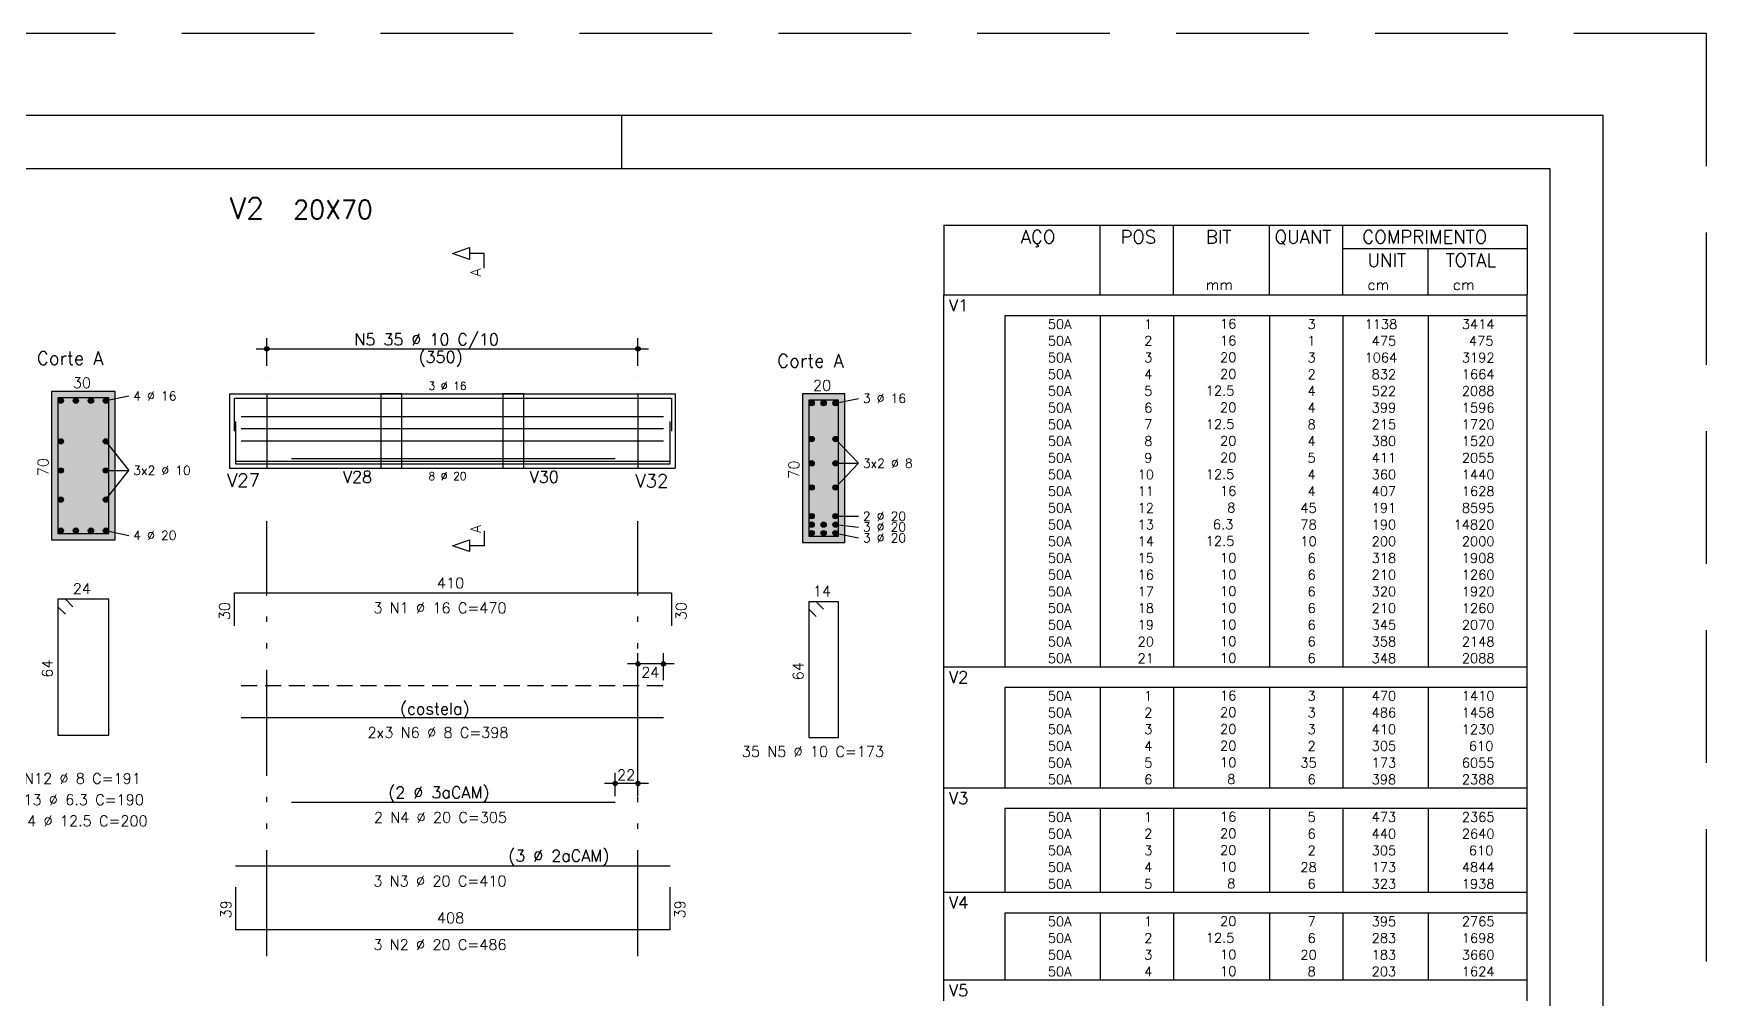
# Model space of a CAD drawing. Extents: x -1.7 to 86.3, y -1.3 to 61.2.
# Drawn here: x 54.76 to 86.3, y 43.03 to 61.23 of the extents above; entities that cross this region are included whole.
import ezdxf

# ---------------------------------------------------------------- set-up
doc = ezdxf.new("R2010")
doc.units = 0
doc.header["$MEASUREMENT"] = 0
for name, pattern in [('ESTILO_TQS_0001', [0.45, 0.3, -0.15]), ('ESTILO_TQS_0004', [3.3, 2, -0.4, 0.05, -0.4, 0.05, -0.4]), ('HIDDEN', [0.375, 0.25, -0.125])]:
    doc.linetypes.add(name, pattern=pattern)
doc.layers.get('0').update_dxf_attribs({"linetype": 'CONTINUOUS'})
doc.layers.get('Defpoints').update_dxf_attribs({"linetype": 'CONTINUOUS'})
for name, color, linetype in [('ARQ_FOLHA', 7, 'CONTINUOUS'), ('PENA_01', 1, 'CONTINUOUS'), ('PENA_02', 2, 'CONTINUOUS'), ('PENA_03', 3, 'CONTINUOUS'), ('PENA_04', 4, 'CONTINUOUS'), ('PENA_05', 5, 'CONTINUOUS'), ('PENA_06', 6, 'CONTINUOUS'), ('PENA_10', 253, 'CONTINUOUS')]:
    doc.layers.add(name, color=color, linetype=linetype)
doc.styles.get("Standard").update_dxf_attribs({"font": 'ROMANS.SHX'})

# ---------------------------------------------------------------- blocks, each defined once
blk = doc.blocks.new('FOLHA A1 - 841 X 594')
at = {"layer": 'ARQ_FOLHA', "color": 1}
blk.add_line((-185, 584), (-185, 594), dxfattribs=at)
for points in [[(-841, 0), (0, 0), (0, 594), (-841, 594)], [(-816, 10), (-10, 10), (-10, 584), (-816, 584)]]:
    blk.add_lwpolyline(points, close=True, dxfattribs=at)
at = {"layer": 'Defpoints', "color": 8, "linetype": 'HIDDEN', "ltscale": 100}
blk.add_lwpolyline([(-860.5, 609.5), (-860.5, -15.5), (19.5, -15.5), (19.5, 609.5)], close=True, dxfattribs=at)
blk = doc.blocks.new('*U23')
blk.add_blockref('FOLHA A1 - 841 X 594', (0, 0))

msp = doc.modelspace()

# ---------------------------------------------------------------- linework, layer by layer
at = {"layer": 'PENA_01', "linetype": 'Continuous'}
for p, q in [((58.954, 55.284), (66.354, 55.284)), ((59.154, 54.964), (59.154, 55.484)), ((66.154, 54.964), (66.154, 55.484)), ((56.122, 54.307), (56.552, 54.397)), ((58.454, 54.434), (59.154, 54.434)), ((59.154, 54.434), (59.154, 53.034)), ((66.154, 54.434), (66.154, 53.034)), ((66.154, 54.434), (66.854, 54.434)), ((69.879, 54.259), (70.309, 54.349)), ((56.122, 53.539), (56.552, 52.99)), ((69.879, 53.583), (70.309, 53.126)), ((58.454, 53.034), (59.154, 53.034)), ((66.154, 53.034), (66.854, 53.034)), ((69.879, 52.669), (70.309, 53.126)), ((69.879, 53.126), (70.309, 53.126)), ((56.122, 52.44), (56.552, 52.99)), ((56.122, 52.99), (56.552, 52.99)), ((69.879, 52.129), (70.309, 52.127)), ((56.122, 51.857), (56.552, 51.767)), ((69.879, 51.969), (70.309, 51.923)), ((69.879, 51.809), (70.309, 51.719)), ((66.835, 49.344), (65.954, 49.344)), ((66.354, 47.089), (65.524, 47.089))]:
    msp.add_line(p, q, dxfattribs=at)
at = {"layer": 'PENA_01', "linetype": 'ESTILO_TQS_0004'}
for p, q in [((59.154, 43.834), (59.154, 52.034)), ((66.154, 43.834), (66.154, 52.034))]:
    msp.add_line(p, q, dxfattribs=at)
at = {"layer": 'PENA_01', "linetype": 'Continuous'}
for points in [[(61.304, 54.434), (61.304, 53.034), (61.704, 53.034), (61.704, 54.434), (61.304, 54.434)], [(63.604, 54.434), (63.604, 53.034), (64.004, 53.034), (64.004, 54.434), (63.604, 54.434)]]:
    msp.add_lwpolyline(points, dxfattribs=at)
at = {"layer": 'PENA_02', "linetype": 'Continuous'}
for p, q in [((71.921, 57.613), (71.921, 56.3)), ((71.921, 57.613), (82.921, 57.613)), ((74.871, 56.3), (74.871, 57.613)), ((76.251, 56.3), (76.251, 57.613)), ((78.061, 56.3), (78.061, 57.613)), ((79.441, 56.3), (79.441, 57.613)), ((82.921, 57.613), (82.921, 56.3)), ((79.441, 57.175), (82.921, 57.175)), ((81.051, 56.3), (81.051, 57.175)), ((71.921, 56.3), (82.921, 56.3)), ((71.921, 55.906), (71.921, 56.3)), ((71.921, 56.3), (82.921, 56.3)), ((82.921, 55.906), (82.921, 56.3)), ((71.921, 55.591), (71.921, 55.906)), ((82.921, 55.906), (73.071, 55.906)), ((73.071, 55.906), (73.071, 55.591)), ((74.871, 55.906), (74.871, 55.591)), ((76.251, 55.906), (76.251, 55.591)), ((78.061, 55.906), (78.061, 55.591)), ((79.441, 55.906), (79.441, 55.591)), ((81.051, 55.906), (81.051, 55.591)), ((82.921, 55.591), (82.921, 55.906)), ((71.921, 55.276), (71.921, 55.591)), ((73.071, 55.591), (73.071, 55.276)), ((74.871, 55.591), (74.871, 55.276)), ((76.251, 55.591), (76.251, 55.276)), ((78.061, 55.591), (78.061, 55.276)), ((79.441, 55.591), (79.441, 55.276)), ((81.051, 55.591), (81.051, 55.276)), ((82.921, 55.276), (82.921, 55.591)), ((71.921, 54.961), (71.921, 55.276)), ((73.071, 55.276), (73.071, 54.961)), ((74.871, 55.276), (74.871, 54.961)), ((76.251, 55.276), (76.251, 54.961)), ((78.061, 55.276), (78.061, 54.961)), ((79.441, 55.276), (79.441, 54.961)), ((81.051, 55.276), (81.051, 54.961)), ((82.921, 54.961), (82.921, 55.276)), ((71.921, 54.646), (71.921, 54.961)), ((73.071, 54.961), (73.071, 54.646)), ((74.871, 54.961), (74.871, 54.646)), ((76.251, 54.961), (76.251, 54.646)), ((78.061, 54.961), (78.061, 54.646)), ((79.441, 54.961), (79.441, 54.646)), ((81.051, 54.961), (81.051, 54.646)), ((82.921, 54.646), (82.921, 54.961)), ((71.921, 54.331), (71.921, 54.646)), ((73.071, 54.646), (73.071, 54.331)), ((74.871, 54.646), (74.871, 54.331)), ((76.251, 54.646), (76.251, 54.331)), ((78.061, 54.646), (78.061, 54.331)), ((79.441, 54.646), (79.441, 54.331)), ((81.051, 54.646), (81.051, 54.331)), ((82.921, 54.331), (82.921, 54.646)), ((71.921, 54.016), (71.921, 54.331)), ((73.071, 54.331), (73.071, 54.016)), ((74.871, 54.331), (74.871, 54.016)), ((76.251, 54.331), (76.251, 54.016)), ((78.061, 54.331), (78.061, 54.016)), ((79.441, 54.331), (79.441, 54.016)), ((81.051, 54.331), (81.051, 54.016)), ((82.921, 54.016), (82.921, 54.331)), ((71.921, 53.701), (71.921, 54.016)), ((73.071, 54.016), (73.071, 53.701)), ((74.871, 54.016), (74.871, 53.701)), ((76.251, 54.016), (76.251, 53.701)), ((78.061, 54.016), (78.061, 53.701)), ((79.441, 54.016), (79.441, 53.701)), ((81.051, 54.016), (81.051, 53.701)), ((82.921, 53.701), (82.921, 54.016)), ((71.921, 53.386), (71.921, 53.701)), ((73.071, 53.701), (73.071, 53.386)), ((74.871, 53.701), (74.871, 53.386)), ((76.251, 53.701), (76.251, 53.386)), ((78.061, 53.701), (78.061, 53.386)), ((79.441, 53.701), (79.441, 53.386)), ((81.051, 53.701), (81.051, 53.386)), ((82.921, 53.386), (82.921, 53.701)), ((71.921, 53.071), (71.921, 53.386)), ((73.071, 53.386), (73.071, 53.071)), ((74.871, 53.386), (74.871, 53.071)), ((76.251, 53.386), (76.251, 53.071)), ((78.061, 53.386), (78.061, 53.071)), ((79.441, 53.386), (79.441, 53.071)), ((81.051, 53.386), (81.051, 53.071)), ((82.921, 53.071), (82.921, 53.386)), ((71.921, 52.756), (71.921, 53.071)), ((73.071, 53.071), (73.071, 52.756)), ((74.871, 53.071), (74.871, 52.756)), ((76.251, 53.071), (76.251, 52.756)), ((78.061, 53.071), (78.061, 52.756)), ((79.441, 53.071), (79.441, 52.756)), ((81.051, 53.071), (81.051, 52.756)), ((82.921, 52.756), (82.921, 53.071)), ((71.921, 52.441), (71.921, 52.756)), ((73.071, 52.756), (73.071, 52.441)), ((74.871, 52.756), (74.871, 52.441)), ((76.251, 52.756), (76.251, 52.441)), ((78.061, 52.756), (78.061, 52.441)), ((79.441, 52.756), (79.441, 52.441)), ((81.051, 52.756), (81.051, 52.441)), ((82.921, 52.441), (82.921, 52.756)), ((71.921, 52.126), (71.921, 52.441)), ((73.071, 52.441), (73.071, 52.126)), ((74.871, 52.441), (74.871, 52.126)), ((76.251, 52.441), (76.251, 52.126)), ((78.061, 52.441), (78.061, 52.126)), ((79.441, 52.441), (79.441, 52.126)), ((81.051, 52.441), (81.051, 52.126)), ((82.921, 52.126), (82.921, 52.441)), ((71.921, 51.811), (71.921, 52.126)), ((73.071, 52.126), (73.071, 51.811)), ((74.871, 52.126), (74.871, 51.811)), ((76.251, 52.126), (76.251, 51.811)), ((78.061, 52.126), (78.061, 51.811)), ((79.441, 52.126), (79.441, 51.811)), ((81.051, 52.126), (81.051, 51.811)), ((82.921, 51.811), (82.921, 52.126)), ((71.921, 51.496), (71.921, 51.811)), ((73.071, 51.811), (73.071, 51.496)), ((74.871, 51.811), (74.871, 51.496)), ((76.251, 51.811), (76.251, 51.496)), ((78.061, 51.811), (78.061, 51.496)), ((79.441, 51.811), (79.441, 51.496)), ((81.051, 51.811), (81.051, 51.496)), ((82.921, 51.496), (82.921, 51.811)), ((71.921, 51.181), (71.921, 51.496)), ((73.071, 51.496), (73.071, 51.181)), ((74.871, 51.496), (74.871, 51.181)), ((76.251, 51.496), (76.251, 51.181)), ((78.061, 51.496), (78.061, 51.181)), ((79.441, 51.496), (79.441, 51.181)), ((81.051, 51.496), (81.051, 51.181)), ((82.921, 51.181), (82.921, 51.496)), ((71.921, 50.866), (71.921, 51.181)), ((73.071, 51.181), (73.071, 50.866)), ((74.871, 51.181), (74.871, 50.866)), ((76.251, 51.181), (76.251, 50.866)), ((78.061, 51.181), (78.061, 50.866)), ((79.441, 51.181), (79.441, 50.866)), ((81.051, 51.181), (81.051, 50.866)), ((82.921, 50.866), (82.921, 51.181)), ((71.921, 50.551), (71.921, 50.866)), ((73.071, 50.866), (73.071, 50.551)), ((74.871, 50.866), (74.871, 50.551)), ((76.251, 50.866), (76.251, 50.551)), ((78.061, 50.866), (78.061, 50.551)), ((79.441, 50.866), (79.441, 50.551)), ((81.051, 50.866), (81.051, 50.551)), ((82.921, 50.551), (82.921, 50.866)), ((71.921, 50.236), (71.921, 50.551)), ((73.071, 50.551), (73.071, 50.236)), ((74.871, 50.551), (74.871, 50.236)), ((76.251, 50.551), (76.251, 50.236)), ((78.061, 50.551), (78.061, 50.236)), ((79.441, 50.551), (79.441, 50.236)), ((81.051, 50.551), (81.051, 50.236)), ((82.921, 50.236), (82.921, 50.551)), ((71.921, 49.921), (71.921, 50.236)), ((73.071, 50.236), (73.071, 49.921)), ((74.871, 50.236), (74.871, 49.921)), ((76.251, 50.236), (76.251, 49.921)), ((78.061, 50.236), (78.061, 49.921)), ((79.441, 50.236), (79.441, 49.921)), ((81.051, 50.236), (81.051, 49.921)), ((82.921, 49.921), (82.921, 50.236)), ((71.921, 49.606), (71.921, 49.921)), ((73.071, 49.921), (73.071, 49.606)), ((74.871, 49.921), (74.871, 49.606)), ((76.251, 49.921), (76.251, 49.606)), ((78.061, 49.921), (78.061, 49.606)), ((79.441, 49.921), (79.441, 49.606)), ((81.051, 49.921), (81.051, 49.606)), ((82.921, 49.606), (82.921, 49.921)), ((71.921, 49.291), (71.921, 49.606)), ((73.071, 49.606), (73.071, 49.291)), ((74.871, 49.606), (74.871, 49.291)), ((76.251, 49.606), (76.251, 49.291)), ((78.061, 49.606), (78.061, 49.291)), ((79.441, 49.606), (79.441, 49.291)), ((81.051, 49.606), (81.051, 49.291)), ((82.921, 49.291), (82.921, 49.606)), ((71.921, 48.898), (71.921, 49.291)), ((71.921, 49.291), (82.921, 49.291)), ((82.921, 48.898), (82.921, 49.291)), ((71.921, 48.583), (71.921, 48.898)), ((82.921, 48.898), (73.071, 48.898)), ((73.071, 48.898), (73.071, 48.583)), ((74.871, 48.898), (74.871, 48.583)), ((76.251, 48.898), (76.251, 48.583)), ((78.061, 48.898), (78.061, 48.583)), ((79.441, 48.898), (79.441, 48.583)), ((81.051, 48.898), (81.051, 48.583)), ((82.921, 48.583), (82.921, 48.898)), ((71.921, 48.268), (71.921, 48.583)), ((73.071, 48.583), (73.071, 48.268)), ((74.871, 48.583), (74.871, 48.268)), ((76.251, 48.583), (76.251, 48.268)), ((78.061, 48.583), (78.061, 48.268)), ((79.441, 48.583), (79.441, 48.268)), ((81.051, 48.583), (81.051, 48.268)), ((82.921, 48.268), (82.921, 48.583)), ((71.921, 47.953), (71.921, 48.268)), ((73.071, 48.268), (73.071, 47.953)), ((74.871, 48.268), (74.871, 47.953)), ((76.251, 48.268), (76.251, 47.953)), ((78.061, 48.268), (78.061, 47.953)), ((79.441, 48.268), (79.441, 47.953)), ((81.051, 48.268), (81.051, 47.953)), ((82.921, 47.953), (82.921, 48.268)), ((71.921, 47.638), (71.921, 47.953)), ((73.071, 47.953), (73.071, 47.638)), ((74.871, 47.953), (74.871, 47.638)), ((76.251, 47.953), (76.251, 47.638)), ((78.061, 47.953), (78.061, 47.638)), ((79.441, 47.953), (79.441, 47.638)), ((81.051, 47.953), (81.051, 47.638)), ((82.921, 47.638), (82.921, 47.953)), ((71.921, 47.323), (71.921, 47.638)), ((73.071, 47.638), (73.071, 47.323)), ((74.871, 47.638), (74.871, 47.323)), ((76.251, 47.638), (76.251, 47.323)), ((78.061, 47.638), (78.061, 47.323)), ((79.441, 47.638), (79.441, 47.323)), ((81.051, 47.638), (81.051, 47.323)), ((82.921, 47.323), (82.921, 47.638)), ((71.921, 47.008), (71.921, 47.323)), ((73.071, 47.323), (73.071, 47.008)), ((74.871, 47.323), (74.871, 47.008)), ((76.251, 47.323), (76.251, 47.008)), ((78.061, 47.323), (78.061, 47.008)), ((79.441, 47.323), (79.441, 47.008)), ((81.051, 47.323), (81.051, 47.008)), ((82.921, 47.008), (82.921, 47.323)), ((71.921, 46.614), (71.921, 47.008)), ((71.921, 47.008), (82.921, 47.008)), ((82.921, 46.614), (82.921, 47.008)), ((71.921, 46.299), (71.921, 46.614)), ((82.921, 46.614), (73.071, 46.614)), ((73.071, 46.614), (73.071, 46.299)), ((74.871, 46.614), (74.871, 46.299)), ((76.251, 46.614), (76.251, 46.299)), ((78.061, 46.614), (78.061, 46.299)), ((79.441, 46.614), (79.441, 46.299)), ((81.051, 46.614), (81.051, 46.299)), ((82.921, 46.299), (82.921, 46.614)), ((71.921, 45.984), (71.921, 46.299)), ((73.071, 46.299), (73.071, 45.984)), ((74.871, 46.299), (74.871, 45.984)), ((76.251, 46.299), (76.251, 45.984)), ((78.061, 46.299), (78.061, 45.984)), ((79.441, 46.299), (79.441, 45.984)), ((81.051, 46.299), (81.051, 45.984)), ((82.921, 45.984), (82.921, 46.299)), ((71.921, 45.669), (71.921, 45.984)), ((73.071, 45.984), (73.071, 45.669)), ((74.871, 45.984), (74.871, 45.669)), ((76.251, 45.984), (76.251, 45.669)), ((78.061, 45.984), (78.061, 45.669)), ((79.441, 45.984), (79.441, 45.669)), ((81.051, 45.984), (81.051, 45.669)), ((82.921, 45.669), (82.921, 45.984)), ((71.921, 45.354), (71.921, 45.669)), ((73.071, 45.669), (73.071, 45.354)), ((74.871, 45.669), (74.871, 45.354)), ((76.251, 45.669), (76.251, 45.354)), ((78.061, 45.669), (78.061, 45.354)), ((79.441, 45.669), (79.441, 45.354)), ((81.051, 45.669), (81.051, 45.354)), ((82.921, 45.354), (82.921, 45.669)), ((71.921, 45.039), (71.921, 45.354)), ((73.071, 45.354), (73.071, 45.039)), ((74.871, 45.354), (74.871, 45.039)), ((76.251, 45.354), (76.251, 45.039)), ((78.061, 45.354), (78.061, 45.039)), ((79.441, 45.354), (79.441, 45.039)), ((81.051, 45.354), (81.051, 45.039)), ((82.921, 45.039), (82.921, 45.354)), ((71.921, 44.645), (71.921, 45.039)), ((71.921, 45.039), (82.921, 45.039)), ((82.921, 44.645), (82.921, 45.039)), ((71.921, 44.33), (71.921, 44.645)), ((82.921, 44.645), (73.071, 44.645)), ((73.071, 44.645), (73.071, 44.33)), ((74.871, 44.645), (74.871, 44.33)), ((76.251, 44.645), (76.251, 44.33)), ((78.061, 44.645), (78.061, 44.33)), ((79.441, 44.645), (79.441, 44.33)), ((81.051, 44.645), (81.051, 44.33)), ((82.921, 44.33), (82.921, 44.645)), ((71.921, 44.015), (71.921, 44.33)), ((73.071, 44.33), (73.071, 44.015)), ((74.871, 44.33), (74.871, 44.015)), ((76.251, 44.33), (76.251, 44.015)), ((78.061, 44.33), (78.061, 44.015)), ((79.441, 44.33), (79.441, 44.015)), ((81.051, 44.33), (81.051, 44.015)), ((82.921, 44.015), (82.921, 44.33)), ((71.921, 43.7), (71.921, 44.015)), ((73.071, 44.015), (73.071, 43.7)), ((74.871, 44.015), (74.871, 43.7)), ((76.251, 44.015), (76.251, 43.7)), ((78.061, 44.015), (78.061, 43.7)), ((79.441, 44.015), (79.441, 43.7)), ((81.051, 44.015), (81.051, 43.7)), ((82.921, 43.7), (82.921, 44.015)), ((71.921, 43.385), (71.921, 43.7)), ((73.071, 43.7), (73.071, 43.385)), ((74.871, 43.7), (74.871, 43.385)), ((76.251, 43.7), (76.251, 43.385)), ((78.061, 43.7), (78.061, 43.385)), ((79.441, 43.7), (79.441, 43.385)), ((81.051, 43.7), (81.051, 43.385)), ((82.921, 43.385), (82.921, 43.7)), ((71.921, 42.991), (71.921, 43.385)), ((71.921, 43.385), (82.921, 43.385)), ((82.921, 42.991), (82.921, 43.385))]:
    msp.add_line(p, q, dxfattribs=at)
for centre, radius in [((59.154, 55.284), 0.0416), ((59.154, 55.284), 0.0208), ((66.154, 55.284), 0.0416), ((66.154, 55.284), 0.0208), ((66.154, 49.344), 0.04), ((66.154, 49.344), 0.02), ((66.635, 49.344), 0.04), ((66.635, 49.344), 0.02), ((65.724, 47.089), 0.04), ((65.724, 47.089), 0.02), ((66.154, 47.089), 0.04), ((66.154, 47.089), 0.02)]:
    msp.add_circle(centre, radius, dxfattribs=at)
at = {"layer": 'PENA_03', "linetype": 'Continuous'}
for p, q in [((59.154, 54.764), (59.154, 54.764)), ((66.154, 54.764), (66.154, 54.764)), ((56.297, 54.482), (55.097, 54.482)), ((55.097, 54.482), (55.097, 51.682)), ((56.297, 51.682), (56.297, 54.482)), ((58.454, 54.434), (58.454, 53.034)), ((58.454, 54.434), (58.454, 53.034)), ((58.454, 54.434), (58.454, 53.034)), ((58.454, 54.434), (59.154, 54.434)), ((59.154, 54.434), (66.154, 54.434)), ((59.154, 54.434), (59.154, 53.034)), ((66.154, 54.434), (66.154, 53.034)), ((66.154, 54.434), (66.154, 53.034)), ((66.154, 54.434), (66.854, 54.434)), ((66.854, 54.434), (66.854, 53.034)), ((66.854, 54.434), (66.854, 53.034)), ((70.054, 54.434), (69.254, 54.434)), ((69.254, 54.434), (69.254, 51.634)), ((70.054, 51.634), (70.054, 54.434)), ((58.454, 53.034), (59.154, 53.034)), ((59.154, 53.034), (66.154, 53.034)), ((66.154, 53.034), (66.854, 53.034)), ((55.097, 51.682), (56.297, 51.682)), ((69.254, 51.634), (70.054, 51.634)), ((66.154, 49.034), (66.154, 49.544)), ((66.635, 49.034), (66.635, 49.544)), ((66.154, 48.934), (66.154, 48.934)), ((66.635, 48.934), (66.635, 48.934)), ((65.724, 46.849), (65.724, 47.289)), ((66.154, 46.849), (66.154, 47.289)), ((65.724, 46.749), (65.724, 46.749)), ((66.154, 46.749), (66.154, 46.749))]:
    msp.add_line(p, q, dxfattribs=at)
for points in [[(63.254, 56.804), (63.254, 57.081), (62.978, 57.081), (62.978, 56.97), (62.654, 57.081), (62.978, 57.192), (62.978, 57.081)], [(63.254, 51.849), (63.254, 51.572), (62.978, 51.572), (62.978, 51.461), (62.654, 51.572), (62.978, 51.683), (62.978, 51.572)]]:
    msp.add_lwpolyline(points, dxfattribs=at)
for centre in [(55.272, 54.307), (55.555, 54.307), (55.839, 54.307), (56.122, 54.307), (69.429, 54.259), (69.654, 54.259), (69.879, 54.259), (69.429, 53.583), (69.879, 53.583), (55.272, 53.539), (56.122, 53.539), (55.272, 52.99), (56.122, 52.99), (69.429, 53.126), (69.879, 53.126), (69.429, 52.669), (69.879, 52.669), (55.272, 52.44), (56.122, 52.44), (69.429, 52.129), (69.879, 52.129), (55.272, 51.857), (55.555, 51.857), (55.839, 51.857), (56.122, 51.857), (69.429, 51.969), (69.429, 51.809), (69.654, 51.969), (69.654, 51.809), (69.879, 51.969), (69.879, 51.809)]:
    msp.add_circle(centre, 0.05, dxfattribs=at)
for points in [[(55.322, 54.307), (55.247, 54.35), (55.225, 54.324)], [(55.322, 54.307), (55.225, 54.324), (55.225, 54.29)], [(55.322, 54.307), (55.225, 54.29), (55.247, 54.264)], [(55.322, 54.307), (55.281, 54.356), (55.247, 54.35)], [(55.322, 54.307), (55.247, 54.264), (55.281, 54.258)], [(55.322, 54.307), (55.31, 54.339), (55.281, 54.356)], [(55.322, 54.307), (55.281, 54.258), (55.31, 54.275)], [(55.322, 54.307), (55.31, 54.275), (55.322, 54.307)], [(55.605, 54.307), (55.53, 54.35), (55.508, 54.324)], [(55.605, 54.307), (55.508, 54.324), (55.508, 54.29)], [(55.605, 54.307), (55.508, 54.29), (55.53, 54.264)], [(55.605, 54.307), (55.564, 54.356), (55.53, 54.35)], [(55.605, 54.307), (55.53, 54.264), (55.564, 54.258)], [(55.605, 54.307), (55.594, 54.339), (55.564, 54.356)], [(55.605, 54.307), (55.564, 54.258), (55.594, 54.275)], [(55.605, 54.307), (55.594, 54.275), (55.605, 54.307)], [(55.889, 54.307), (55.814, 54.35), (55.792, 54.324)], [(55.889, 54.307), (55.792, 54.324), (55.792, 54.29)], [(55.889, 54.307), (55.792, 54.29), (55.814, 54.264)], [(55.889, 54.307), (55.847, 54.356), (55.814, 54.35)], [(55.889, 54.307), (55.814, 54.264), (55.847, 54.258)], [(55.889, 54.307), (55.877, 54.339), (55.847, 54.356)], [(55.889, 54.307), (55.847, 54.258), (55.877, 54.275)], [(55.889, 54.307), (55.877, 54.275), (55.889, 54.307)], [(56.172, 54.307), (56.097, 54.35), (56.075, 54.324)], [(56.172, 54.307), (56.075, 54.324), (56.075, 54.29)], [(56.172, 54.307), (56.075, 54.29), (56.097, 54.264)], [(56.172, 54.307), (56.131, 54.356), (56.097, 54.35)], [(56.172, 54.307), (56.097, 54.264), (56.131, 54.258)], [(56.172, 54.307), (56.16, 54.339), (56.131, 54.356)], [(56.172, 54.307), (56.131, 54.258), (56.16, 54.275)], [(56.172, 54.307), (56.16, 54.275), (56.172, 54.307)], [(69.479, 54.259), (69.404, 54.302), (69.382, 54.276)], [(69.479, 54.259), (69.382, 54.276), (69.382, 54.242)], [(69.479, 54.259), (69.382, 54.242), (69.404, 54.216)], [(69.479, 54.259), (69.438, 54.308), (69.404, 54.302)], [(69.479, 54.259), (69.404, 54.216), (69.438, 54.21)], [(69.479, 54.259), (69.468, 54.291), (69.438, 54.308)], [(69.479, 54.259), (69.438, 54.21), (69.468, 54.227)], [(69.479, 54.259), (69.468, 54.227), (69.479, 54.259)], [(69.704, 54.259), (69.629, 54.302), (69.607, 54.276)], [(69.704, 54.259), (69.607, 54.276), (69.607, 54.242)], [(69.704, 54.259), (69.607, 54.242), (69.629, 54.216)], [(69.704, 54.259), (69.663, 54.308), (69.629, 54.302)], [(69.704, 54.259), (69.629, 54.216), (69.663, 54.21)], [(69.704, 54.259), (69.693, 54.291), (69.663, 54.308)], [(69.704, 54.259), (69.663, 54.21), (69.693, 54.227)], [(69.704, 54.259), (69.693, 54.227), (69.704, 54.259)], [(69.929, 54.259), (69.854, 54.302), (69.832, 54.276)], [(69.929, 54.259), (69.832, 54.276), (69.832, 54.242)], [(69.929, 54.259), (69.832, 54.242), (69.854, 54.216)], [(69.929, 54.259), (69.888, 54.308), (69.854, 54.302)], [(69.929, 54.259), (69.854, 54.216), (69.888, 54.21)], [(69.929, 54.259), (69.918, 54.291), (69.888, 54.308)], [(69.929, 54.259), (69.888, 54.21), (69.918, 54.227)], [(69.929, 54.259), (69.918, 54.227), (69.929, 54.259)], [(69.479, 53.583), (69.438, 53.633), (69.404, 53.627)], [(69.479, 53.583), (69.468, 53.615), (69.438, 53.633)], [(69.929, 53.583), (69.888, 53.633), (69.854, 53.627)], [(69.929, 53.583), (69.918, 53.615), (69.888, 53.633)], [(55.322, 53.539), (55.247, 53.583), (55.225, 53.556)], [(55.322, 53.539), (55.225, 53.556), (55.225, 53.522)], [(55.322, 53.539), (55.225, 53.522), (55.247, 53.496)], [(55.322, 53.539), (55.281, 53.588), (55.247, 53.583)], [(55.322, 53.539), (55.247, 53.496), (55.281, 53.49)], [(55.322, 53.539), (55.31, 53.571), (55.281, 53.588)], [(55.322, 53.539), (55.281, 53.49), (55.31, 53.507)], [(55.322, 53.539), (55.31, 53.507), (55.322, 53.539)], [(56.172, 53.539), (56.097, 53.583), (56.075, 53.556)], [(56.172, 53.539), (56.075, 53.556), (56.075, 53.522)], [(56.172, 53.539), (56.075, 53.522), (56.097, 53.496)], [(56.172, 53.539), (56.131, 53.588), (56.097, 53.583)], [(56.172, 53.539), (56.097, 53.496), (56.131, 53.49)], [(56.172, 53.539), (56.16, 53.571), (56.131, 53.588)], [(56.172, 53.539), (56.131, 53.49), (56.16, 53.507)], [(56.172, 53.539), (56.16, 53.507), (56.172, 53.539)], [(69.479, 53.583), (69.404, 53.627), (69.382, 53.6)], [(69.479, 53.583), (69.382, 53.6), (69.382, 53.566)], [(69.479, 53.583), (69.382, 53.566), (69.404, 53.54)], [(69.479, 53.583), (69.404, 53.54), (69.438, 53.534)], [(69.479, 53.583), (69.438, 53.534), (69.468, 53.551)], [(69.479, 53.583), (69.468, 53.551), (69.479, 53.583)], [(69.929, 53.583), (69.854, 53.627), (69.832, 53.6)], [(69.929, 53.583), (69.832, 53.6), (69.832, 53.566)], [(69.929, 53.583), (69.832, 53.566), (69.854, 53.54)], [(69.929, 53.583), (69.854, 53.54), (69.888, 53.534)], [(69.929, 53.583), (69.888, 53.534), (69.918, 53.551)], [(69.929, 53.583), (69.918, 53.551), (69.929, 53.583)], [(55.322, 52.99), (55.247, 53.033), (55.225, 53.007)], [(55.322, 52.99), (55.225, 53.007), (55.225, 52.973)], [(55.322, 52.99), (55.281, 53.039), (55.247, 53.033)], [(55.322, 52.99), (55.31, 53.022), (55.281, 53.039)], [(56.172, 52.99), (56.097, 53.033), (56.075, 53.007)], [(56.172, 52.99), (56.075, 53.007), (56.075, 52.973)], [(56.172, 52.99), (56.131, 53.039), (56.097, 53.033)], [(56.172, 52.99), (56.16, 53.022), (56.131, 53.039)], [(69.479, 53.126), (69.404, 53.169), (69.382, 53.143)], [(69.479, 53.126), (69.382, 53.143), (69.382, 53.109)], [(69.479, 53.126), (69.382, 53.109), (69.404, 53.083)], [(69.479, 53.126), (69.438, 53.175), (69.404, 53.169)], [(69.479, 53.126), (69.404, 53.083), (69.438, 53.077)], [(69.479, 53.126), (69.468, 53.158), (69.438, 53.175)], [(69.479, 53.126), (69.438, 53.077), (69.468, 53.094)], [(69.479, 53.126), (69.468, 53.094), (69.479, 53.126)], [(69.929, 53.126), (69.854, 53.169), (69.832, 53.143)], [(69.929, 53.126), (69.832, 53.143), (69.832, 53.109)], [(69.929, 53.126), (69.832, 53.109), (69.854, 53.083)], [(69.929, 53.126), (69.888, 53.175), (69.854, 53.169)], [(69.929, 53.126), (69.854, 53.083), (69.888, 53.077)], [(69.929, 53.126), (69.918, 53.158), (69.888, 53.175)], [(69.929, 53.126), (69.888, 53.077), (69.918, 53.094)], [(69.929, 53.126), (69.918, 53.094), (69.929, 53.126)], [(55.322, 52.99), (55.225, 52.973), (55.247, 52.947)], [(55.322, 52.99), (55.247, 52.947), (55.281, 52.941)], [(55.322, 52.99), (55.281, 52.941), (55.31, 52.958)], [(55.322, 52.99), (55.31, 52.958), (55.322, 52.99)], [(56.172, 52.99), (56.075, 52.973), (56.097, 52.947)], [(56.172, 52.99), (56.097, 52.947), (56.131, 52.941)], [(56.172, 52.99), (56.131, 52.941), (56.16, 52.958)], [(56.172, 52.99), (56.16, 52.958), (56.172, 52.99)], [(69.479, 52.669), (69.404, 52.712), (69.382, 52.686)], [(69.479, 52.669), (69.382, 52.686), (69.382, 52.651)], [(69.479, 52.669), (69.438, 52.718), (69.404, 52.712)], [(69.479, 52.669), (69.468, 52.701), (69.438, 52.718)], [(69.929, 52.669), (69.854, 52.712), (69.832, 52.686)], [(69.929, 52.669), (69.832, 52.686), (69.832, 52.651)], [(69.929, 52.669), (69.888, 52.718), (69.854, 52.712)], [(69.929, 52.669), (69.918, 52.701), (69.888, 52.718)], [(55.322, 52.44), (55.247, 52.484), (55.225, 52.458)], [(55.322, 52.44), (55.225, 52.458), (55.225, 52.423)], [(55.322, 52.44), (55.225, 52.423), (55.247, 52.397)], [(55.322, 52.44), (55.281, 52.49), (55.247, 52.484)], [(55.322, 52.44), (55.247, 52.397), (55.281, 52.391)], [(55.322, 52.44), (55.31, 52.473), (55.281, 52.49)], [(55.322, 52.44), (55.281, 52.391), (55.31, 52.408)], [(55.322, 52.44), (55.31, 52.408), (55.322, 52.44)], [(56.172, 52.44), (56.097, 52.484), (56.075, 52.458)], [(56.172, 52.44), (56.075, 52.458), (56.075, 52.423)], [(56.172, 52.44), (56.075, 52.423), (56.097, 52.397)], [(56.172, 52.44), (56.131, 52.49), (56.097, 52.484)], [(56.172, 52.44), (56.097, 52.397), (56.131, 52.391)], [(56.172, 52.44), (56.16, 52.473), (56.131, 52.49)], [(56.172, 52.44), (56.131, 52.391), (56.16, 52.408)], [(56.172, 52.44), (56.16, 52.408), (56.172, 52.44)], [(69.479, 52.669), (69.382, 52.651), (69.404, 52.625)], [(69.479, 52.669), (69.404, 52.625), (69.438, 52.619)], [(69.479, 52.669), (69.438, 52.619), (69.468, 52.636)], [(69.479, 52.669), (69.468, 52.636), (69.479, 52.669)], [(69.929, 52.669), (69.832, 52.651), (69.854, 52.625)], [(69.929, 52.669), (69.854, 52.625), (69.888, 52.619)], [(69.929, 52.669), (69.888, 52.619), (69.918, 52.636)], [(69.929, 52.669), (69.918, 52.636), (69.929, 52.669)], [(69.479, 52.129), (69.404, 52.172), (69.382, 52.146)], [(69.479, 52.129), (69.382, 52.146), (69.382, 52.112)], [(69.479, 52.129), (69.382, 52.112), (69.404, 52.086)], [(69.479, 52.129), (69.438, 52.178), (69.404, 52.172)], [(69.479, 52.129), (69.404, 52.086), (69.438, 52.08)], [(69.479, 52.129), (69.468, 52.161), (69.438, 52.178)], [(69.479, 52.129), (69.438, 52.08), (69.468, 52.097)], [(69.479, 52.129), (69.468, 52.097), (69.479, 52.129)], [(69.929, 52.129), (69.854, 52.172), (69.832, 52.146)], [(69.929, 52.129), (69.832, 52.146), (69.832, 52.112)], [(69.929, 52.129), (69.832, 52.112), (69.854, 52.086)], [(69.929, 52.129), (69.888, 52.178), (69.854, 52.172)], [(69.929, 52.129), (69.854, 52.086), (69.888, 52.08)], [(69.929, 52.129), (69.918, 52.161), (69.888, 52.178)], [(69.929, 52.129), (69.888, 52.08), (69.918, 52.097)], [(69.929, 52.129), (69.918, 52.097), (69.929, 52.129)], [(55.322, 51.857), (55.247, 51.9), (55.225, 51.874)], [(55.322, 51.857), (55.225, 51.874), (55.225, 51.84)], [(55.322, 51.857), (55.225, 51.84), (55.247, 51.814)], [(55.322, 51.857), (55.281, 51.906), (55.247, 51.9)], [(55.322, 51.857), (55.247, 51.814), (55.281, 51.808)], [(55.322, 51.857), (55.31, 51.889), (55.281, 51.906)], [(55.322, 51.857), (55.281, 51.808), (55.31, 51.825)], [(55.322, 51.857), (55.31, 51.825), (55.322, 51.857)], [(55.605, 51.857), (55.53, 51.9), (55.508, 51.874)], [(55.605, 51.857), (55.508, 51.874), (55.508, 51.84)], [(55.605, 51.857), (55.508, 51.84), (55.53, 51.814)], [(55.605, 51.857), (55.564, 51.906), (55.53, 51.9)], [(55.605, 51.857), (55.53, 51.814), (55.564, 51.808)], [(55.605, 51.857), (55.594, 51.889), (55.564, 51.906)], [(55.605, 51.857), (55.564, 51.808), (55.594, 51.825)], [(55.605, 51.857), (55.594, 51.825), (55.605, 51.857)], [(55.889, 51.857), (55.814, 51.9), (55.792, 51.874)], [(55.889, 51.857), (55.792, 51.874), (55.792, 51.84)], [(55.889, 51.857), (55.792, 51.84), (55.814, 51.814)], [(55.889, 51.857), (55.847, 51.906), (55.814, 51.9)], [(55.889, 51.857), (55.814, 51.814), (55.847, 51.808)], [(55.889, 51.857), (55.877, 51.889), (55.847, 51.906)], [(55.889, 51.857), (55.847, 51.808), (55.877, 51.825)], [(55.889, 51.857), (55.877, 51.825), (55.889, 51.857)], [(56.172, 51.857), (56.097, 51.9), (56.075, 51.874)], [(56.172, 51.857), (56.075, 51.874), (56.075, 51.84)], [(56.172, 51.857), (56.075, 51.84), (56.097, 51.814)], [(56.172, 51.857), (56.131, 51.906), (56.097, 51.9)], [(56.172, 51.857), (56.097, 51.814), (56.131, 51.808)], [(56.172, 51.857), (56.16, 51.889), (56.131, 51.906)], [(56.172, 51.857), (56.131, 51.808), (56.16, 51.825)], [(56.172, 51.857), (56.16, 51.825), (56.172, 51.857)], [(69.479, 51.969), (69.404, 52.012), (69.382, 51.986)], [(69.479, 51.969), (69.382, 51.986), (69.382, 51.952)], [(69.479, 51.969), (69.382, 51.952), (69.404, 51.926)], [(69.479, 51.809), (69.404, 51.852), (69.382, 51.826)], [(69.479, 51.809), (69.382, 51.826), (69.382, 51.792)], [(69.479, 51.809), (69.382, 51.792), (69.404, 51.766)], [(69.479, 51.969), (69.438, 52.018), (69.404, 52.012)], [(69.479, 51.969), (69.404, 51.926), (69.438, 51.92)], [(69.479, 51.809), (69.438, 51.858), (69.404, 51.852)], [(69.479, 51.809), (69.404, 51.766), (69.438, 51.76)], [(69.479, 51.969), (69.468, 52.001), (69.438, 52.018)], [(69.479, 51.969), (69.438, 51.92), (69.468, 51.937)], [(69.479, 51.809), (69.468, 51.841), (69.438, 51.858)], [(69.479, 51.809), (69.438, 51.76), (69.468, 51.777)], [(69.479, 51.969), (69.468, 51.937), (69.479, 51.969)], [(69.479, 51.809), (69.468, 51.777), (69.479, 51.809)], [(69.704, 51.969), (69.629, 52.012), (69.607, 51.986)], [(69.704, 51.969), (69.607, 51.986), (69.607, 51.952)], [(69.704, 51.969), (69.607, 51.952), (69.629, 51.926)], [(69.704, 51.809), (69.629, 51.852), (69.607, 51.826)], [(69.704, 51.809), (69.607, 51.826), (69.607, 51.792)], [(69.704, 51.809), (69.607, 51.792), (69.629, 51.766)], [(69.704, 51.969), (69.663, 52.018), (69.629, 52.012)], [(69.704, 51.969), (69.629, 51.926), (69.663, 51.92)], [(69.704, 51.809), (69.663, 51.858), (69.629, 51.852)], [(69.704, 51.809), (69.629, 51.766), (69.663, 51.76)], [(69.704, 51.969), (69.693, 52.001), (69.663, 52.018)], [(69.704, 51.969), (69.663, 51.92), (69.693, 51.937)], [(69.704, 51.809), (69.693, 51.841), (69.663, 51.858)], [(69.704, 51.809), (69.663, 51.76), (69.693, 51.777)], [(69.704, 51.969), (69.693, 51.937), (69.704, 51.969)], [(69.704, 51.809), (69.693, 51.777), (69.704, 51.809)], [(69.929, 51.969), (69.854, 52.012), (69.832, 51.986)], [(69.929, 51.969), (69.832, 51.986), (69.832, 51.952)], [(69.929, 51.969), (69.832, 51.952), (69.854, 51.926)], [(69.929, 51.809), (69.854, 51.852), (69.832, 51.826)], [(69.929, 51.809), (69.832, 51.826), (69.832, 51.792)], [(69.929, 51.809), (69.832, 51.792), (69.854, 51.766)], [(69.929, 51.969), (69.888, 52.018), (69.854, 52.012)], [(69.929, 51.969), (69.854, 51.926), (69.888, 51.92)], [(69.929, 51.809), (69.888, 51.858), (69.854, 51.852)], [(69.929, 51.809), (69.854, 51.766), (69.888, 51.76)], [(69.929, 51.969), (69.918, 52.001), (69.888, 52.018)], [(69.929, 51.969), (69.888, 51.92), (69.918, 51.937)], [(69.929, 51.809), (69.918, 51.841), (69.888, 51.858)], [(69.929, 51.809), (69.888, 51.76), (69.918, 51.777)], [(69.929, 51.969), (69.918, 51.937), (69.929, 51.969)], [(69.929, 51.809), (69.918, 51.777), (69.929, 51.809)]]:
    msp.add_solid(points, dxfattribs=at)
at = {"layer": 'PENA_04', "linetype": 'Continuous'}
for p, q in [((58.544, 53.734), (58.544, 54.354)), ((58.544, 54.354), (66.784, 54.354)), ((66.784, 54.354), (66.784, 53.734)), ((58.674, 54.009), (66.635, 54.009)), ((58.564, 53.914), (58.564, 53.114)), ((58.674, 53.78), (66.635, 53.78)), ((66.764, 53.114), (66.764, 53.914)), ((58.674, 53.551), (66.635, 53.551)), ((58.564, 53.164), (66.764, 53.164)), ((58.564, 53.114), (66.764, 53.114)), ((59.624, 53.214), (65.724, 53.214))]:
    msp.add_line(p, q, dxfattribs=at)
for points in [[(55.217, 54.362), (55.217, 51.802), (56.177, 51.802), (56.177, 54.362), (55.217, 54.362)], [(69.374, 54.314), (69.374, 51.754), (69.934, 51.754), (69.934, 54.314), (69.374, 54.314)]]:
    msp.add_lwpolyline(points, dxfattribs=at)
at = {"layer": 'PENA_05', "linetype": 'Continuous'}
for p, q in [((55.357, 50.562), (55.217, 50.562)), ((55.217, 50.562), (55.217, 48.002)), ((56.177, 50.562), (55.217, 50.562)), ((55.217, 50.562), (55.217, 50.422)), ((55.497, 50.422), (55.357, 50.562)), ((56.177, 48.002), (56.177, 50.562)), ((58.544, 50.064), (58.544, 50.684)), ((58.544, 50.684), (66.784, 50.684)), ((66.784, 50.684), (66.784, 50.064)), ((69.514, 50.514), (69.374, 50.514)), ((69.374, 50.514), (69.374, 47.954)), ((69.934, 50.514), (69.374, 50.514)), ((69.374, 50.514), (69.374, 50.374)), ((69.654, 50.374), (69.514, 50.514)), ((69.934, 47.954), (69.934, 50.514)), ((55.217, 50.422), (55.357, 50.282)), ((69.374, 50.374), (69.514, 50.234)), ((58.674, 48.334), (66.635, 48.334)), ((55.217, 48.002), (56.177, 48.002)), ((69.374, 47.954), (69.934, 47.954)), ((59.624, 46.734), (65.724, 46.734)), ((58.564, 45.534), (66.764, 45.534)), ((58.564, 45.134), (58.564, 44.334)), ((66.764, 44.334), (66.764, 45.134)), ((58.564, 44.334), (66.764, 44.334))]:
    msp.add_line(p, q, dxfattribs=at)
at = {"layer": 'PENA_06', "linetype": 'ESTILO_TQS_0001'}
msp.add_line((58.674, 48.934), (66.635, 48.934), dxfattribs=at)
at = {"layer": 'PENA_10', "linetype": 'Continuous'}
for points in [[(56.297, 51.682), (56.297, 54.482), (55.097, 54.482)], [(56.297, 51.682), (55.097, 54.482), (55.097, 51.682)], [(70.054, 51.634), (70.054, 54.434), (69.254, 54.434)], [(70.054, 51.634), (69.254, 54.434), (69.254, 51.634)], [(56.297, 51.682), (55.097, 51.682), (56.297, 51.682)], [(70.054, 51.634), (69.254, 51.634), (70.054, 51.634)]]:
    msp.add_solid(points, dxfattribs=at)

# ---------------------------------------------------------------- block references
at = {"xscale": 0.09999999999999938, "yscale": 0.09999999999999938, "zscale": 0.09999999999999938}
msp.add_blockref('*U23', (84.352, 0.28), dxfattribs=at)

# ---------------------------------------------------------------- texts
at = {"layer": 'PENA_01', "linetype": 'Continuous'}
msp.add_text('20X70', height=0.35, dxfattribs=at).set_placement((59.654, 57.734))
at = {"layer": 'PENA_02', "linetype": 'Continuous'}
for s, height, p in [('AÇO', 0.25, (73.371, 57.269)), ('POS', 0.25, (75.251, 57.269)), ('BIT', 0.25, (76.861, 57.269)), ('QUANT', 0.25, (78.158, 57.269)), ('COMPRIMENTO', 0.25, (79.811, 57.269)), ('UNIT', 0.25, (79.908, 56.831)), ('TOTAL', 0.25, (81.38, 56.831)), ('mm', 0.2, (76.861, 56.394)), ('cm', 0.2, (79.908, 56.394)), ('cm', 0.2, (81.518, 56.394)), ('V1', 0.225, (72.017, 55.991)), ('     50A', 0.18, (73.211, 55.659)), ('  1', 0.18, (75.451, 55.659)), ('     16', 0.18, (76.458, 55.664)), ('    3', 0.18, (78.241, 55.659)), ('   1138', 0.18, (79.451, 55.659)), ('   3414', 0.18, (81.285, 55.659)), ('     50A', 0.18, (73.211, 55.344)), ('  2', 0.18, (75.451, 55.344)), ('     16', 0.18, (76.458, 55.349)), ('    1', 0.18, (78.241, 55.344)), ('    475', 0.18, (79.451, 55.344)), ('    475', 0.18, (81.285, 55.344)), ('     50A', 0.18, (73.211, 55.029)), ('  3', 0.18, (75.451, 55.029)), ('     20', 0.18, (76.458, 55.034)), ('    3', 0.18, (78.241, 55.029)), ('   1064', 0.18, (79.451, 55.029)), ('   3192', 0.18, (81.285, 55.029)), ('     50A', 0.18, (73.211, 54.714)), ('  4', 0.18, (75.451, 54.714)), ('     20', 0.18, (76.458, 54.719)), ('    2', 0.18, (78.241, 54.714)), ('    832', 0.18, (79.451, 54.714)), ('   1664', 0.18, (81.285, 54.714)), ('     50A', 0.18, (73.211, 54.399)), ('  5', 0.18, (75.451, 54.399)), ('   12.5', 0.18, (76.458, 54.404)), ('    4', 0.18, (78.241, 54.399)), ('    522', 0.18, (79.451, 54.399)), ('   2088', 0.18, (81.285, 54.399)), ('     50A', 0.18, (73.211, 54.084)), ('  6', 0.18, (75.451, 54.084)), ('     20', 0.18, (76.458, 54.089)), ('    4', 0.18, (78.241, 54.084)), ('    399', 0.18, (79.451, 54.084)), ('   1596', 0.18, (81.285, 54.084)), ('     50A', 0.18, (73.211, 53.769)), ('  7', 0.18, (75.451, 53.769)), ('   12.5', 0.18, (76.458, 53.774)), ('    8', 0.18, (78.241, 53.769)), ('    215', 0.18, (79.451, 53.769)), ('   1720', 0.18, (81.285, 53.769)), ('     50A', 0.18, (73.211, 53.454)), ('  8', 0.18, (75.451, 53.454)), ('     20', 0.18, (76.458, 53.459)), ('    4', 0.18, (78.241, 53.454)), ('    380', 0.18, (79.451, 53.454)), ('   1520', 0.18, (81.285, 53.454)), ('     50A', 0.18, (73.211, 53.139)), ('  9', 0.18, (75.451, 53.139)), ('     20', 0.18, (76.458, 53.144)), ('    5', 0.18, (78.241, 53.139)), ('    411', 0.18, (79.451, 53.139)), ('   2055', 0.18, (81.285, 53.139)), ('     50A', 0.18, (73.211, 52.824)), (' 10', 0.18, (75.451, 52.824)), ('   12.5', 0.18, (76.458, 52.829)), ('    4', 0.18, (78.241, 52.824)), ('    360', 0.18, (79.451, 52.824)), ('   1440', 0.18, (81.285, 52.824)), ('V27', 0.25, (58.406, 52.682)), ('V32', 0.25, (66.106, 52.671)), ('     50A', 0.18, (73.211, 52.509)), (' 11', 0.18, (75.451, 52.509)), ('     16', 0.18, (76.458, 52.514)), ('    4', 0.18, (78.241, 52.509)), ('    407', 0.18, (79.451, 52.509)), ('   1628', 0.18, (81.285, 52.509)), ('     50A', 0.18, (73.211, 52.194)), (' 12', 0.18, (75.451, 52.194)), ('      8', 0.18, (76.458, 52.199)), ('   45', 0.18, (78.241, 52.194)), ('    191', 0.18, (79.451, 52.194)), ('   8595', 0.18, (81.285, 52.194)), ('     50A', 0.18, (73.211, 51.879)), (' 13', 0.18, (75.451, 51.879)), ('    6.3', 0.18, (76.458, 51.884)), ('   78', 0.18, (78.241, 51.879)), ('    190', 0.18, (79.451, 51.879)), ('  14820', 0.18, (81.285, 51.879)), ('     50A', 0.18, (73.211, 51.564)), (' 14', 0.18, (75.451, 51.564)), ('   12.5', 0.18, (76.458, 51.569)), ('   10', 0.18, (78.241, 51.564)), ('    200', 0.18, (79.451, 51.564)), ('   2000', 0.18, (81.285, 51.564)), ('     50A', 0.18, (73.211, 51.249)), (' 15', 0.18, (75.451, 51.249)), ('     10', 0.18, (76.458, 51.254)), ('    6', 0.18, (78.241, 51.249)), ('    318', 0.18, (79.451, 51.249)), ('   1908', 0.18, (81.285, 51.249)), ('     50A', 0.18, (73.211, 50.934)), (' 16', 0.18, (75.451, 50.934)), ('     10', 0.18, (76.458, 50.939)), ('    6', 0.18, (78.241, 50.934)), ('    210', 0.18, (79.451, 50.934)), ('   1260', 0.18, (81.285, 50.934)), ('     50A', 0.18, (73.211, 50.619)), (' 17', 0.18, (75.451, 50.619)), ('     10', 0.18, (76.458, 50.624)), ('    6', 0.18, (78.241, 50.619)), ('    320', 0.18, (79.451, 50.619)), ('   1920', 0.18, (81.285, 50.619)), ('     50A', 0.18, (73.211, 50.304)), (' 18', 0.18, (75.451, 50.304)), ('     10', 0.18, (76.458, 50.309)), ('    6', 0.18, (78.241, 50.304)), ('    210', 0.18, (79.451, 50.304)), ('   1260', 0.18, (81.285, 50.304)), ('     50A', 0.18, (73.211, 49.989)), (' 19', 0.18, (75.451, 49.989)), ('     10', 0.18, (76.458, 49.994)), ('    6', 0.18, (78.241, 49.989)), ('    345', 0.18, (79.451, 49.989)), ('   2070', 0.18, (81.285, 49.989)), ('     50A', 0.18, (73.211, 49.674)), (' 20', 0.18, (75.451, 49.674)), ('     10', 0.18, (76.458, 49.679)), ('    6', 0.18, (78.241, 49.674)), ('    358', 0.18, (79.451, 49.674)), ('   2148', 0.18, (81.285, 49.674)), ('     50A', 0.18, (73.211, 49.359)), (' 21', 0.18, (75.451, 49.359)), ('     10', 0.18, (76.458, 49.364)), ('    6', 0.18, (78.241, 49.359)), ('    348', 0.18, (79.451, 49.359)), ('   2088', 0.18, (81.285, 49.359)), ('V2', 0.225, (72.017, 48.982)), ('     50A', 0.18, (73.211, 48.65)), ('  1', 0.18, (75.451, 48.65)), ('     16', 0.18, (76.458, 48.656)), ('    3', 0.18, (78.241, 48.65)), ('    470', 0.18, (79.451, 48.65)), ('   1410', 0.18, (81.285, 48.65)), ('     50A', 0.18, (73.211, 48.335)), ('  2', 0.18, (75.451, 48.335)), ('     20', 0.18, (76.458, 48.341)), ('    3', 0.18, (78.241, 48.335)), ('    486', 0.18, (79.451, 48.335)), ('   1458', 0.18, (81.285, 48.335)), ('     50A', 0.18, (73.211, 48.02)), ('  3', 0.18, (75.451, 48.02)), ('     20', 0.18, (76.458, 48.026)), ('    3', 0.18, (78.241, 48.02)), ('    410', 0.18, (79.451, 48.02)), ('   1230', 0.18, (81.285, 48.02)), ('     50A', 0.18, (73.211, 47.705)), ('  4', 0.18, (75.451, 47.705)), ('     20', 0.18, (76.458, 47.711)), ('    2', 0.18, (78.241, 47.705)), ('    305', 0.18, (79.451, 47.705)), ('    610', 0.18, (81.285, 47.705)), ('     50A', 0.18, (73.211, 47.39)), ('  5', 0.18, (75.451, 47.39)), ('     10', 0.18, (76.458, 47.396)), ('   35', 0.18, (78.241, 47.39)), ('    173', 0.18, (79.451, 47.39)), ('   6055', 0.18, (81.285, 47.39)), ('     50A', 0.18, (73.211, 47.075)), ('  6', 0.18, (75.451, 47.075)), ('      8', 0.18, (76.458, 47.081)), ('    6', 0.18, (78.241, 47.075)), ('    398', 0.18, (79.451, 47.075)), ('   2388', 0.18, (81.285, 47.075)), ('V3', 0.225, (72.017, 46.698)), ('     50A', 0.18, (73.211, 46.366)), ('  1', 0.18, (75.451, 46.366)), ('     16', 0.18, (76.458, 46.372)), ('    5', 0.18, (78.241, 46.366)), ('    473', 0.18, (79.451, 46.366)), ('   2365', 0.18, (81.285, 46.366)), ('     50A', 0.18, (73.211, 46.051)), ('  2', 0.18, (75.451, 46.051)), ('     20', 0.18, (76.458, 46.057)), ('    6', 0.18, (78.241, 46.051)), ('    440', 0.18, (79.451, 46.051)), ('   2640', 0.18, (81.285, 46.051)), ('     50A', 0.18, (73.211, 45.736)), ('  3', 0.18, (75.451, 45.736)), ('     20', 0.18, (76.458, 45.742)), ('    2', 0.18, (78.241, 45.736)), ('    305', 0.18, (79.451, 45.736)), ('    610', 0.18, (81.285, 45.736)), ('     50A', 0.18, (73.211, 45.421)), ('  4', 0.18, (75.451, 45.421)), ('     10', 0.18, (76.458, 45.427)), ('   28', 0.18, (78.241, 45.421)), ('    173', 0.18, (79.451, 45.421)), ('   4844', 0.18, (81.285, 45.421)), ('     50A', 0.18, (73.211, 45.106)), ('  5', 0.18, (75.451, 45.106)), ('      8', 0.18, (76.458, 45.112)), ('    6', 0.18, (78.241, 45.106)), ('    323', 0.18, (79.451, 45.106)), ('   1938', 0.18, (81.285, 45.106)), ('V4', 0.225, (72.017, 44.73)), ('     50A', 0.18, (73.211, 44.398)), ('  1', 0.18, (75.451, 44.398)), ('     20', 0.18, (76.458, 44.403)), ('    7', 0.18, (78.241, 44.398)), ('    395', 0.18, (79.451, 44.398)), ('   2765', 0.18, (81.285, 44.398)), ('     50A', 0.18, (73.211, 44.083)), ('  2', 0.18, (75.451, 44.083)), ('   12.5', 0.18, (76.458, 44.088)), ('    6', 0.18, (78.241, 44.083)), ('    283', 0.18, (79.451, 44.083)), ('   1698', 0.18, (81.285, 44.083)), ('     50A', 0.18, (73.211, 43.768)), ('  3', 0.18, (75.451, 43.768)), ('     10', 0.18, (76.458, 43.773)), ('   20', 0.18, (78.241, 43.768)), ('    183', 0.18, (79.451, 43.768)), ('   3660', 0.18, (81.285, 43.768)), ('     50A', 0.18, (73.211, 43.453)), ('  4', 0.18, (75.451, 43.453)), ('     10', 0.18, (76.458, 43.458)), ('    8', 0.18, (78.241, 43.453)), ('    203', 0.18, (79.451, 43.453)), ('   1624', 0.18, (81.285, 43.453)), ('V5', 0.225, (72.017, 43.076))]:
    msp.add_text(s, height=height, dxfattribs=at).set_placement(p)
at = {"layer": 'PENA_02', "linetype": 'ESTILO_TQS_0004'}
msp.add_text('(costela)', height=0.22, dxfattribs=at).set_placement((61.665, 48.389))
at = {"layer": 'PENA_03', "linetype": 'Continuous'}
for s, p in [('A', (63.194, 56.644)), ('70', (55.037, 52.882)), ('70', (69.194, 52.834)), ('A', (63.194, 51.809)), ('30', (58.46, 50.166)), ('30', (67.068, 50.166)), ('64', (55.117, 49.082)), ('64', (69.274, 49.034)), ('39', (58.484, 44.544)), ('39', (67.044, 44.544))]:
    msp.add_text(s, height=0.2, rotation=90, dxfattribs=at).set_placement(p)
for s, height, p in [('N5 35 %%c 10 C/10', 0.22, (60.806, 55.35)), ('Corte A', 0.25, (54.822, 54.982)), ('(350)', 0.22, (62.016, 55.02)), ('Corte A', 0.25, (68.779, 54.934)), ('30', 0.2, (55.497, 54.542)), ('3 %%c 16', 0.15, (62.204, 54.509)), ('20', 0.2, (69.454, 54.494)), ('4 %%c 16', 0.17, (56.637, 54.312)), ('3 %%c 16', 0.17, (70.394, 54.264)), ('3x2 %%c 10', 0.17, (56.637, 52.905)), ('3x2 %%c 8', 0.17, (70.394, 53.041)), ('V28', 0.22, (60.595, 52.759)), ('8 %%c 20', 0.15, (62.204, 52.809)), ('V30', 0.22, (64.114, 52.759)), ('2 %%c 20', 0.17, (70.394, 52.042)), ('4 %%c 20', 0.17, (56.637, 51.682)), ('3 %%c 20', 0.17, (70.394, 51.838)), ('3 %%c 20', 0.17, (70.394, 51.634)), ('24', 0.2, (55.497, 50.662)), ('410', 0.2, (62.364, 50.768)), ('14', 0.2, (69.454, 50.614)), ('3 N1 %%c 16 C=470', 0.2, (61.164, 50.299)), ('24', 0.2, (66.215, 49.084)), ('2x3 N6 %%c 8 C=398', 0.2, (61.055, 47.949)), ('35 N5 %%c 10 C=173', 0.2, (68.111, 47.59)), ('22', 0.2, (65.759, 47.149)), ('45 N12 %%c 8 C=191', 0.2, (54.097, 47.082)), ('(2 %%c 3aCAM)', 0.22, (61.447, 46.809)), ('78 N13 %%c 6.3 C=190', 0.2, (53.897, 46.682)), ('10 N14 %%c 12.5 C=200', 0.2, (53.797, 46.282)), ('2 N4 %%c 20 C=305', 0.2, (61.174, 46.349)), ('(3 %%c 2aCAM)', 0.22, (63.707, 45.616)), ('3 N3 %%c 20 C=410', 0.2, (61.164, 45.149)), ('408', 0.2, (62.364, 44.454)), ('3 N2 %%c 20 C=486', 0.2, (61.164, 43.949))]:
    msp.add_text(s, height=height, dxfattribs=at).set_placement(p)
at = {"layer": 'PENA_06', "linetype": 'Continuous'}
msp.add_text('V2', height=0.4, dxfattribs=at).set_placement((58.454, 57.734))

doc.saveas('drawing.dxf')
